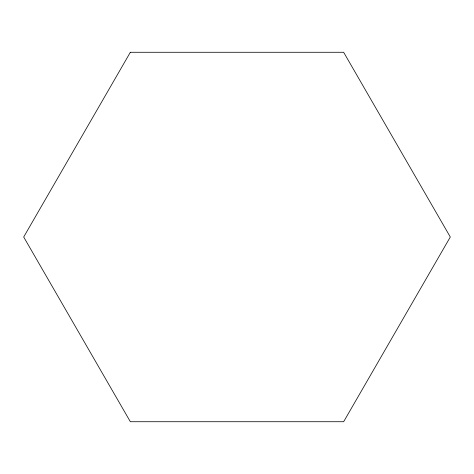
<?xml version="1.0" encoding="UTF-8"?>
<svg xmlns="http://www.w3.org/2000/svg" width="474" height="474" viewBox="0 0 474 474"><rect width="100%" height="100%" fill="white"/><g stroke="black" fill="none" stroke-linecap="round" stroke-linejoin="round"><path stroke-width="0.71" d="M130.35 52.276L23.7 237L130.35 421.724L343.65 421.724L450.3 237L343.65 52.276L130.35 52.276"/></g></svg>
